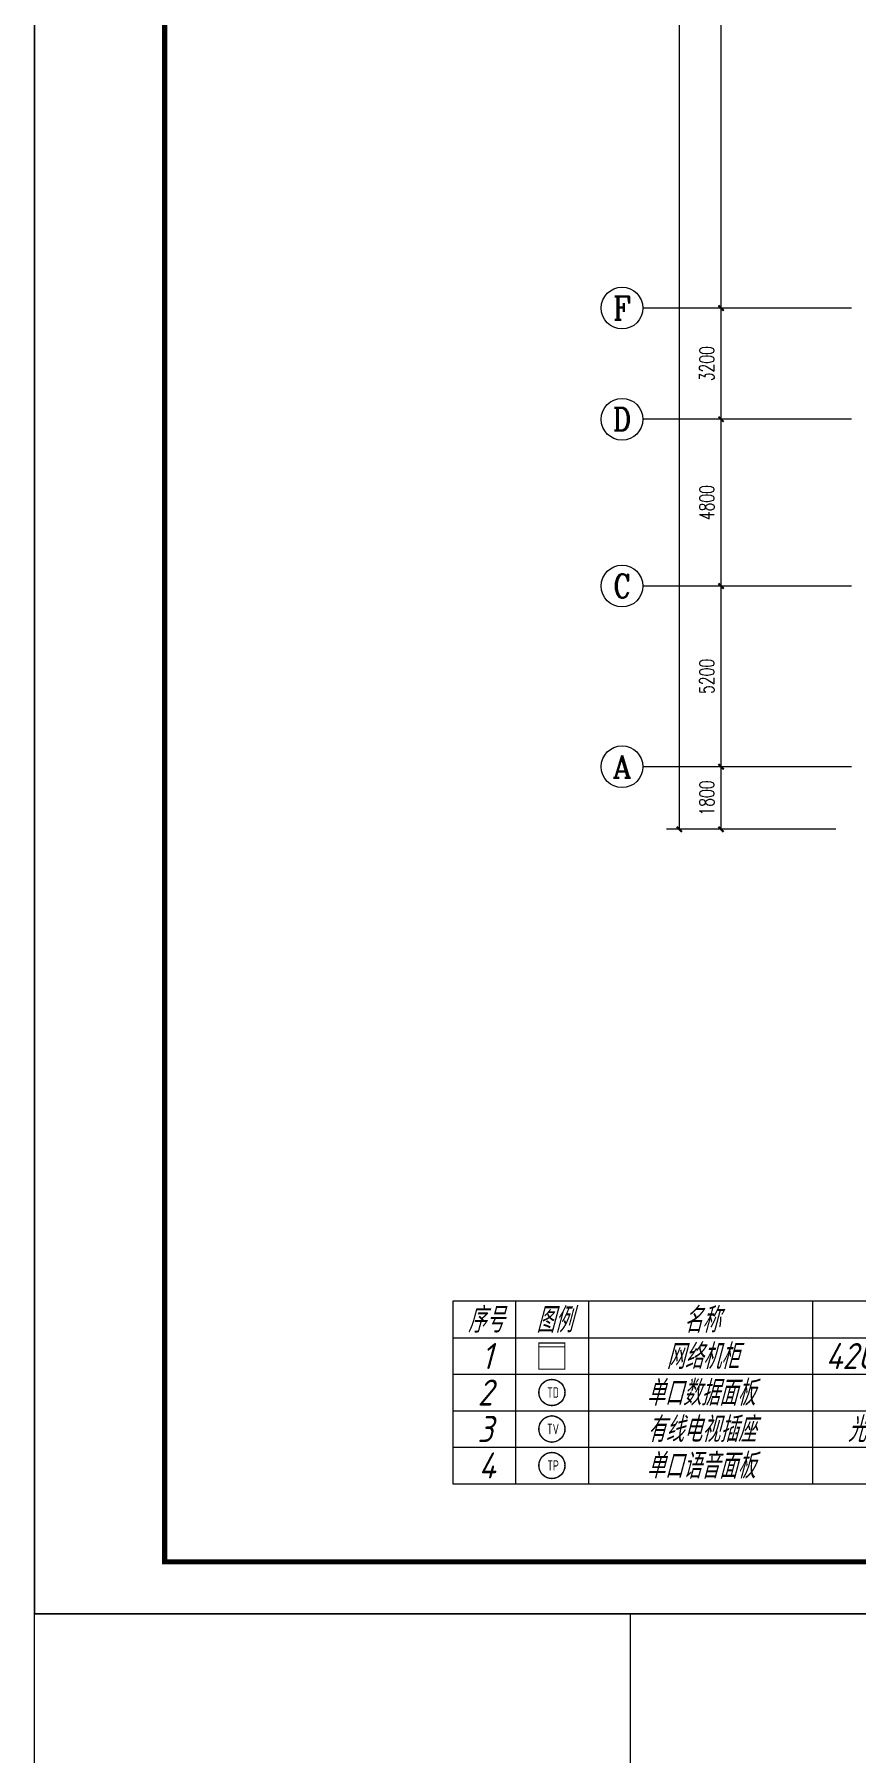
# Model space of a CAD drawing. Extents: x 0 to 2972856, y -1269770 to 0.
# Drawn here: x 2649646 to 2673306, y -1118758 to -1069279 of the extents above; entities that cross this region are included whole.
import ezdxf
from ezdxf.enums import TextEntityAlignment as Align

# ---------------------------------------------------------------- set-up
doc = ezdxf.new("R2010")
doc.units = 0
doc.header["$LTSCALE"] = 1000
doc.header["$PDSIZE"] = 50
doc.linetypes.add('接地线', pattern=[1.35002, 0.5, -1e-05, 1e-05, 0.5, -0.125, 0.1, -0.125])
for name, color, linetype in [('1-建筑底图', 8, 'Continuous'), ('AXIS_TEXT', 7, 'Continuous'), ('BTTK', 7, 'Continuous'), ('PUB_TITLE', 7, 'Continuous'), ('TEL_TAB', 7, 'Continuous'), ('电-线路-接地网', 6, '接地线')]:
    doc.layers.add(name, color=color, linetype=linetype)
doc.layers.add('yichutu', color=7, linetype='Continuous', true_color=0xffffff, plot=False)
doc.styles.add('_TCH_AXIS', font='COMPLEX', dxfattribs={"bigfont": 'GBCBIG'})
doc.styles.add('_TEL_ATTDEF', font='GBENOR', dxfattribs={"width": 0.8, "height": 3, "bigfont": 'GBCBIG'})
doc.styles.add('_TEL_DIM', font='SIMPLEX', dxfattribs={"width": 0.8, "height": 3.5, "bigfont": 'HZTXT'})
doc.styles.add('A_DIM_T3', font='SIMPLEX', dxfattribs={"width": 0.7, "bigfont": 'HZ'})
doc.styles.add('COMPLEX', font='COMPLEX')
doc.styles.add('HZ(TK)', font='geniso.shx', dxfattribs={"width": 0.9, "bigfont": 'hztxt.shx'})
doc.styles.get("Standard").update_dxf_attribs({"font": 'gbeitc.shx', "bigfont": 'gbcbig.shx'})
doc.dimstyles.new('_TCH_ARCH&&150', dxfattribs={"dimtxt": 420, "dimasz": 150, "dimexe": 375, "dimexo": 450, "dimgap": 202.5, "dimtad": 1, "dimdec": 0, "dimzin": 0, "dimdsep": 46, "dimtxsty": 'A_DIM_T3', "dimblk": 'ARCHTICK', "dimcen": 0.09, "dimclrt": 7, "dimazin": 2, "dimtfac": 1, "dimtdec": 0, "dimtix": 1, "dimtmove": 2, "dimatfit": 3, "dimfxl": 150, "dimtolj": 1, "dimtzin": 0, "dimarcsym": 0})

# ---------------------------------------------------------------- blocks, each defined once
blk = doc.blocks.new('vhtemplate_2020年新竖式图框_A0')
at = {"layer": 'PUB_TITLE', "color": 7}
blk.add_lwpolyline([(0, 0), (1189, 0), (1189, 841), (0, 841)], close=True, dxfattribs=at)
at = {"layer": 'PUB_TITLE', "const_width": 1}
blk.add_lwpolyline([(25, 10), (1179, 10), (1179, 831), (25, 831)], close=True, dxfattribs=at)
at = {"layer": 'BTTK', "color": 4, "style": 'HZ(TK)', "width": 0.9}
for tag, p in [('合作单位', (1144, 743.5)), ('建设单位', (1144, 209.5)), ('工程名称', (1144, 176.5)), ('子项名称', (1154, 160)), ('图纸名称', (1144, 141))]:
    blk.add_attdef(tag, text='', height=3.5, dxfattribs=at).set_placement(p, align=Align.MIDDLE_CENTER)
for tag, p in [('注册证书号', (1156.5, 309.01)), ('注册印章号', (1156.5, 301.01)), ('设计号', (1154, 193)), ('图别', (1137.75, 34)), ('图号', (1170.25, 34)), ('版本号', (1137.75, 26)), ('日期', (1170.25, 26))]:
    blk.add_attdef(tag, text='', height=3.5, dxfattribs=at).set_placement(p, align=Align.MIDDLE)
blk = doc.blocks.new('yct-1189-841-178350-126150-150-0.0')
at = {"layer": 'yichutu', "color": 7, "linetype": 'ByBlock', "true_color": 0xffffff}
blk.add_lwpolyline([(0, 0), (0, 126150), (178350, 126150), (178350, 0)], close=True, dxfattribs=at)
blk = doc.blocks.new('_ArchTick')
at = {"color": 0, "linetype": 'ByBlock', "const_width": 0.4}
blk.add_lwpolyline([(-0.5, -0.5), (0.5, 0.5)], dxfattribs=at)
blk = doc.blocks.new('*D195')
at = {"layer": '1-建筑底图', "color": 0, "lineweight": -2, "transparency": 16777216}
for p, q in [((-2750, 77400), (-7625, 77400)), ((-7250, -2200), (-7250, 77400)), ((-2750, -2200), (-7625, -2200))]:
    blk.add_line(p, q, dxfattribs=at)
at = {"layer": 'Defpoints', "color": 0, "transparency": 16777216}
for p in [(-7250, 77400), (-2300, 77400), (-2300, -2200)]:
    blk.add_point(p, dxfattribs=at)
at = {"layer": '1-建筑底图', "color": 0, "lineweight": -2, "transparency": 16777216, "xscale": 150, "yscale": 150, "zscale": 150}
for p, rotation in [((-7250, 77400), 90), ((-7250, -2200), 270)]:
    blk.add_blockref('_ArchTick', p, dxfattribs=dict(at, rotation=rotation))
at = {"layer": '1-建筑底图', "color": 7, "transparency": 16777216, "insert": (-7662.5, 37600), "char_height": 420, "attachment_point": 5, "rotation": 90, "style": 'A_DIM_T3'}
blk.add_mtext('\\A1;79600', dxfattribs=at)
blk = doc.blocks.new('*D196')
at = {"layer": '1-建筑底图', "color": 0, "lineweight": -2, "transparency": 16777216}
for p, q in [((-2750, -400), (-6425, -400)), ((-6050, -2200), (-6050, -400)), ((-2750, -2200), (-6425, -2200))]:
    blk.add_line(p, q, dxfattribs=at)
at = {"layer": 'Defpoints', "color": 0, "transparency": 16777216}
for p in [(-6050, -400), (-2300, -400), (-2300, -2200)]:
    blk.add_point(p, dxfattribs=at)
at = {"layer": '1-建筑底图', "color": 0, "lineweight": -2, "transparency": 16777216, "xscale": 150, "yscale": 150, "zscale": 150}
for p, rotation in [((-6050, -400), 90), ((-6050, -2200), 270)]:
    blk.add_blockref('_ArchTick', p, dxfattribs=dict(at, rotation=rotation))
at = {"layer": '1-建筑底图', "color": 7, "transparency": 16777216, "insert": (-6462, -1300), "char_height": 420, "attachment_point": 5, "rotation": 90, "style": 'A_DIM_T3'}
blk.add_mtext('\\A1;1800', dxfattribs=at)
blk = doc.blocks.new('*D197')
at = {"layer": '1-建筑底图', "color": 0, "lineweight": -2, "transparency": 16777216}
for p, q in [((-2750, 4800), (-6425, 4800)), ((-6050, -400), (-6050, 4800)), ((-2750, -400), (-6425, -400))]:
    blk.add_line(p, q, dxfattribs=at)
at = {"layer": 'Defpoints', "color": 0, "transparency": 16777216}
for p in [(-6050, 4800), (-2300, 4800), (-2300, -400)]:
    blk.add_point(p, dxfattribs=at)
at = {"layer": '1-建筑底图', "color": 0, "lineweight": -2, "transparency": 16777216, "xscale": 150, "yscale": 150, "zscale": 150}
for p, rotation in [((-6050, 4800), 90), ((-6050, -400), 270)]:
    blk.add_blockref('_ArchTick', p, dxfattribs=dict(at, rotation=rotation))
at = {"layer": '1-建筑底图', "color": 7, "transparency": 16777216, "insert": (-6462.5, 2200), "char_height": 420, "attachment_point": 5, "rotation": 90, "style": 'A_DIM_T3'}
blk.add_mtext('\\A1;5200', dxfattribs=at)
blk = doc.blocks.new('*D198')
at = {"layer": '1-建筑底图', "color": 0, "lineweight": -2, "transparency": 16777216}
for p, q in [((-2750, 9600), (-6425, 9600)), ((-6050, 4800), (-6050, 9600)), ((-2750, 4800), (-6425, 4800))]:
    blk.add_line(p, q, dxfattribs=at)
at = {"layer": 'Defpoints', "color": 0, "transparency": 16777216}
for p in [(-6050, 9600), (-2300, 9600), (-2300, 4800)]:
    blk.add_point(p, dxfattribs=at)
at = {"layer": '1-建筑底图', "color": 0, "lineweight": -2, "transparency": 16777216, "xscale": 150, "yscale": 150, "zscale": 150}
for p, rotation in [((-6050, 9600), 90), ((-6050, 4800), 270)]:
    blk.add_blockref('_ArchTick', p, dxfattribs=dict(at, rotation=rotation))
at = {"layer": '1-建筑底图', "color": 7, "transparency": 16777216, "insert": (-6462.5, 7200), "char_height": 420, "attachment_point": 5, "rotation": 90, "style": 'A_DIM_T3'}
blk.add_mtext('\\A1;4800', dxfattribs=at)
blk = doc.blocks.new('*D199')
at = {"layer": '1-建筑底图', "color": 0, "lineweight": -2, "transparency": 16777216}
for p, q in [((-2750, 12800), (-6425, 12800)), ((-6050, 9600), (-6050, 12800)), ((-2750, 9600), (-6425, 9600))]:
    blk.add_line(p, q, dxfattribs=at)
at = {"layer": 'Defpoints', "color": 0, "transparency": 16777216}
for p in [(-6050, 12800), (-2300, 12800), (-2300, 9600)]:
    blk.add_point(p, dxfattribs=at)
at = {"layer": '1-建筑底图', "color": 0, "lineweight": -2, "transparency": 16777216, "xscale": 150, "yscale": 150, "zscale": 150}
for p, rotation in [((-6050, 12800), 90), ((-6050, 9600), 270)]:
    blk.add_blockref('_ArchTick', p, dxfattribs=dict(at, rotation=rotation))
at = {"layer": '1-建筑底图', "color": 7, "transparency": 16777216, "insert": (-6462.5, 11200), "char_height": 420, "attachment_point": 5, "rotation": 90, "style": 'A_DIM_T3'}
blk.add_mtext('\\A1;3200', dxfattribs=at)
blk = doc.blocks.new('*D200')
at = {"layer": '1-建筑底图', "color": 0, "lineweight": -2, "transparency": 16777216}
for p, q in [((-2750, 62400), (-6425, 62400)), ((-6050, 12800), (-6050, 62400)), ((-2750, 12800), (-6425, 12800))]:
    blk.add_line(p, q, dxfattribs=at)
at = {"layer": 'Defpoints', "color": 0, "transparency": 16777216}
for p in [(-6050, 62400), (-2300, 62400), (-2300, 12800)]:
    blk.add_point(p, dxfattribs=at)
at = {"layer": '1-建筑底图', "color": 0, "lineweight": -2, "transparency": 16777216, "xscale": 150, "yscale": 150, "zscale": 150}
for p, rotation in [((-6050, 62400), 90), ((-6050, 12800), 270)]:
    blk.add_blockref('_ArchTick', p, dxfattribs=dict(at, rotation=rotation))
at = {"layer": '1-建筑底图', "color": 7, "transparency": 16777216, "insert": (-6462.5, 37600), "char_height": 420, "attachment_point": 5, "rotation": 90, "style": 'A_DIM_T3'}
blk.add_mtext('\\A1;49600', dxfattribs=at)
blk = doc.blocks.new('*D810')
at = {"layer": '1-建筑底图', "color": 0, "lineweight": -2, "transparency": 16777216}
for p, q in [((-2750, 77400), (-7625, 77400)), ((-7250, -2200), (-7250, 77400)), ((-2750, -2200), (-7625, -2200))]:
    blk.add_line(p, q, dxfattribs=at)
at = {"layer": 'Defpoints', "color": 0, "transparency": 16777216}
for p in [(-7250, 77400), (-2300, 77400), (-2300, -2200)]:
    blk.add_point(p, dxfattribs=at)
at = {"layer": '1-建筑底图', "color": 0, "lineweight": -2, "transparency": 16777216, "xscale": 150, "yscale": 150, "zscale": 150}
for p, rotation in [((-7250, 77400), 90), ((-7250, -2200), 270)]:
    blk.add_blockref('_ArchTick', p, dxfattribs=dict(at, rotation=rotation))
at = {"layer": '1-建筑底图', "color": 7, "transparency": 16777216, "insert": (-7662.5, 37600), "char_height": 420, "attachment_point": 5, "rotation": 90, "style": 'A_DIM_T3'}
blk.add_mtext('\\A1;79600', dxfattribs=at)
blk = doc.blocks.new('*D811')
at = {"layer": '1-建筑底图', "color": 0, "lineweight": -2, "transparency": 16777216}
for p, q in [((-2750, -400), (-6425, -400)), ((-6050, -2200), (-6050, -400)), ((-2750, -2200), (-6425, -2200))]:
    blk.add_line(p, q, dxfattribs=at)
at = {"layer": 'Defpoints', "color": 0, "transparency": 16777216}
for p in [(-6050, -400), (-2300, -400), (-2300, -2200)]:
    blk.add_point(p, dxfattribs=at)
at = {"layer": '1-建筑底图', "color": 0, "lineweight": -2, "transparency": 16777216, "xscale": 150, "yscale": 150, "zscale": 150}
for p, rotation in [((-6050, -400), 90), ((-6050, -2200), 270)]:
    blk.add_blockref('_ArchTick', p, dxfattribs=dict(at, rotation=rotation))
at = {"layer": '1-建筑底图', "color": 7, "transparency": 16777216, "insert": (-6462, -1300), "char_height": 420, "attachment_point": 5, "rotation": 90, "style": 'A_DIM_T3'}
blk.add_mtext('\\A1;1800', dxfattribs=at)
blk = doc.blocks.new('*D812')
at = {"layer": '1-建筑底图', "color": 0, "lineweight": -2, "transparency": 16777216}
for p, q in [((-2750, 4800), (-6425, 4800)), ((-6050, -400), (-6050, 4800)), ((-2750, -400), (-6425, -400))]:
    blk.add_line(p, q, dxfattribs=at)
at = {"layer": 'Defpoints', "color": 0, "transparency": 16777216}
for p in [(-6050, 4800), (-2300, 4800), (-2300, -400)]:
    blk.add_point(p, dxfattribs=at)
at = {"layer": '1-建筑底图', "color": 0, "lineweight": -2, "transparency": 16777216, "xscale": 150, "yscale": 150, "zscale": 150}
for p, rotation in [((-6050, 4800), 90), ((-6050, -400), 270)]:
    blk.add_blockref('_ArchTick', p, dxfattribs=dict(at, rotation=rotation))
at = {"layer": '1-建筑底图', "color": 7, "transparency": 16777216, "insert": (-6462.5, 2200), "char_height": 420, "attachment_point": 5, "rotation": 90, "style": 'A_DIM_T3'}
blk.add_mtext('\\A1;5200', dxfattribs=at)
blk = doc.blocks.new('*D813')
at = {"layer": '1-建筑底图', "color": 0, "lineweight": -2, "transparency": 16777216}
for p, q in [((-2750, 9600), (-6425, 9600)), ((-6050, 4800), (-6050, 9600)), ((-2750, 4800), (-6425, 4800))]:
    blk.add_line(p, q, dxfattribs=at)
at = {"layer": 'Defpoints', "color": 0, "transparency": 16777216}
for p in [(-6050, 9600), (-2300, 9600), (-2300, 4800)]:
    blk.add_point(p, dxfattribs=at)
at = {"layer": '1-建筑底图', "color": 0, "lineweight": -2, "transparency": 16777216, "xscale": 150, "yscale": 150, "zscale": 150}
for p, rotation in [((-6050, 9600), 90), ((-6050, 4800), 270)]:
    blk.add_blockref('_ArchTick', p, dxfattribs=dict(at, rotation=rotation))
at = {"layer": '1-建筑底图', "color": 7, "transparency": 16777216, "insert": (-6462.5, 7200), "char_height": 420, "attachment_point": 5, "rotation": 90, "style": 'A_DIM_T3'}
blk.add_mtext('\\A1;4800', dxfattribs=at)
blk = doc.blocks.new('*D814')
at = {"layer": '1-建筑底图', "color": 0, "lineweight": -2, "transparency": 16777216}
for p, q in [((-2750, 12800), (-6425, 12800)), ((-6050, 9600), (-6050, 12800)), ((-2750, 9600), (-6425, 9600))]:
    blk.add_line(p, q, dxfattribs=at)
at = {"layer": 'Defpoints', "color": 0, "transparency": 16777216}
for p in [(-6050, 12800), (-2300, 12800), (-2300, 9600)]:
    blk.add_point(p, dxfattribs=at)
at = {"layer": '1-建筑底图', "color": 0, "lineweight": -2, "transparency": 16777216, "xscale": 150, "yscale": 150, "zscale": 150}
for p, rotation in [((-6050, 12800), 90), ((-6050, 9600), 270)]:
    blk.add_blockref('_ArchTick', p, dxfattribs=dict(at, rotation=rotation))
at = {"layer": '1-建筑底图', "color": 7, "transparency": 16777216, "insert": (-6462.5, 11200), "char_height": 420, "attachment_point": 5, "rotation": 90, "style": 'A_DIM_T3'}
blk.add_mtext('\\A1;3200', dxfattribs=at)
blk = doc.blocks.new('*D815')
at = {"layer": '1-建筑底图', "color": 0, "lineweight": -2, "transparency": 16777216}
for p, q in [((-2750, 62400), (-6425, 62400)), ((-6050, 12800), (-6050, 62400)), ((-2750, 12800), (-6425, 12800))]:
    blk.add_line(p, q, dxfattribs=at)
at = {"layer": 'Defpoints', "color": 0, "transparency": 16777216}
for p in [(-6050, 62400), (-2300, 62400), (-2300, 12800)]:
    blk.add_point(p, dxfattribs=at)
at = {"layer": '1-建筑底图', "color": 0, "lineweight": -2, "transparency": 16777216, "xscale": 150, "yscale": 150, "zscale": 150}
for p, rotation in [((-6050, 62400), 90), ((-6050, 12800), 270)]:
    blk.add_blockref('_ArchTick', p, dxfattribs=dict(at, rotation=rotation))
at = {"layer": '1-建筑底图', "color": 7, "transparency": 16777216, "insert": (-6462.5, 37600), "char_height": 420, "attachment_point": 5, "rotation": 90, "style": 'A_DIM_T3'}
blk.add_mtext('\\A1;49600', dxfattribs=at)
blk = doc.blocks.new('_AXISO')
blk.add_circle((0, 0), 0.5)
at = {"layer": 'AXIS_TEXT', "style": 'COMPLEX', "width": 1.041667}
blk.add_attdef('A', text='', height=0.56, dxfattribs=at).set_placement((-0.25, -0.28), (0.25, -0.28), align=Align.FIT)
blk = doc.blocks.new('*D413')
at = {"layer": '1-建筑底图', "color": 0, "lineweight": -2, "transparency": 16777216}
for p, q in [((-2750, 77400), (-7625, 77400)), ((-7250, -2200), (-7250, 77400)), ((-2750, -2200), (-7625, -2200))]:
    blk.add_line(p, q, dxfattribs=at)
at = {"layer": 'Defpoints', "color": 0, "transparency": 16777216}
for p in [(-7250, 77400), (-2300, 77400), (-2300, -2200)]:
    blk.add_point(p, dxfattribs=at)
at = {"layer": '1-建筑底图', "color": 0, "lineweight": -2, "transparency": 16777216, "xscale": 150, "yscale": 150, "zscale": 150}
for p, rotation in [((-7250, 77400), 90), ((-7250, -2200), 270)]:
    blk.add_blockref('_ArchTick', p, dxfattribs=dict(at, rotation=rotation))
at = {"layer": '1-建筑底图', "color": 7, "transparency": 16777216, "insert": (-7662.5, 37600), "char_height": 420, "attachment_point": 5, "rotation": 90, "style": 'A_DIM_T3'}
blk.add_mtext('\\A1;79600', dxfattribs=at)
blk = doc.blocks.new('*D414')
at = {"layer": '1-建筑底图', "color": 0, "lineweight": -2, "transparency": 16777216}
for p, q in [((-2750, -400), (-6425, -400)), ((-6050, -2200), (-6050, -400)), ((-2750, -2200), (-6425, -2200))]:
    blk.add_line(p, q, dxfattribs=at)
at = {"layer": 'Defpoints', "color": 0, "transparency": 16777216}
for p in [(-6050, -400), (-2300, -400), (-2300, -2200)]:
    blk.add_point(p, dxfattribs=at)
at = {"layer": '1-建筑底图', "color": 0, "lineweight": -2, "transparency": 16777216, "xscale": 150, "yscale": 150, "zscale": 150}
for p, rotation in [((-6050, -400), 90), ((-6050, -2200), 270)]:
    blk.add_blockref('_ArchTick', p, dxfattribs=dict(at, rotation=rotation))
at = {"layer": '1-建筑底图', "color": 7, "transparency": 16777216, "insert": (-6462, -1300), "char_height": 420, "attachment_point": 5, "rotation": 90, "style": 'A_DIM_T3'}
blk.add_mtext('\\A1;1800', dxfattribs=at)
blk = doc.blocks.new('*D415')
at = {"layer": '1-建筑底图', "color": 0, "lineweight": -2, "transparency": 16777216}
for p, q in [((-2750, 4800), (-6425, 4800)), ((-6050, -400), (-6050, 4800)), ((-2750, -400), (-6425, -400))]:
    blk.add_line(p, q, dxfattribs=at)
at = {"layer": 'Defpoints', "color": 0, "transparency": 16777216}
for p in [(-6050, 4800), (-2300, 4800), (-2300, -400)]:
    blk.add_point(p, dxfattribs=at)
at = {"layer": '1-建筑底图', "color": 0, "lineweight": -2, "transparency": 16777216, "xscale": 150, "yscale": 150, "zscale": 150}
for p, rotation in [((-6050, 4800), 90), ((-6050, -400), 270)]:
    blk.add_blockref('_ArchTick', p, dxfattribs=dict(at, rotation=rotation))
at = {"layer": '1-建筑底图', "color": 7, "transparency": 16777216, "insert": (-6462.5, 2200), "char_height": 420, "attachment_point": 5, "rotation": 90, "style": 'A_DIM_T3'}
blk.add_mtext('\\A1;5200', dxfattribs=at)
blk = doc.blocks.new('*D416')
at = {"layer": '1-建筑底图', "color": 0, "lineweight": -2, "transparency": 16777216}
for p, q in [((-2750, 9600), (-6425, 9600)), ((-6050, 4800), (-6050, 9600)), ((-2750, 4800), (-6425, 4800))]:
    blk.add_line(p, q, dxfattribs=at)
at = {"layer": 'Defpoints', "color": 0, "transparency": 16777216}
for p in [(-6050, 9600), (-2300, 9600), (-2300, 4800)]:
    blk.add_point(p, dxfattribs=at)
at = {"layer": '1-建筑底图', "color": 0, "lineweight": -2, "transparency": 16777216, "xscale": 150, "yscale": 150, "zscale": 150}
for p, rotation in [((-6050, 9600), 90), ((-6050, 4800), 270)]:
    blk.add_blockref('_ArchTick', p, dxfattribs=dict(at, rotation=rotation))
at = {"layer": '1-建筑底图', "color": 7, "transparency": 16777216, "insert": (-6462.5, 7200), "char_height": 420, "attachment_point": 5, "rotation": 90, "style": 'A_DIM_T3'}
blk.add_mtext('\\A1;4800', dxfattribs=at)
blk = doc.blocks.new('*D417')
at = {"layer": '1-建筑底图', "color": 0, "lineweight": -2, "transparency": 16777216}
for p, q in [((-2750, 12800), (-6425, 12800)), ((-6050, 9600), (-6050, 12800)), ((-2750, 9600), (-6425, 9600))]:
    blk.add_line(p, q, dxfattribs=at)
at = {"layer": 'Defpoints', "color": 0, "transparency": 16777216}
for p in [(-6050, 12800), (-2300, 12800), (-2300, 9600)]:
    blk.add_point(p, dxfattribs=at)
at = {"layer": '1-建筑底图', "color": 0, "lineweight": -2, "transparency": 16777216, "xscale": 150, "yscale": 150, "zscale": 150}
for p, rotation in [((-6050, 12800), 90), ((-6050, 9600), 270)]:
    blk.add_blockref('_ArchTick', p, dxfattribs=dict(at, rotation=rotation))
at = {"layer": '1-建筑底图', "color": 7, "transparency": 16777216, "insert": (-6462.5, 11200), "char_height": 420, "attachment_point": 5, "rotation": 90, "style": 'A_DIM_T3'}
blk.add_mtext('\\A1;3200', dxfattribs=at)
blk = doc.blocks.new('*D418')
at = {"layer": '1-建筑底图', "color": 0, "lineweight": -2, "transparency": 16777216}
for p, q in [((-2750, 62400), (-6425, 62400)), ((-6050, 12800), (-6050, 62400)), ((-2750, 12800), (-6425, 12800))]:
    blk.add_line(p, q, dxfattribs=at)
at = {"layer": 'Defpoints', "color": 0, "transparency": 16777216}
for p in [(-6050, 62400), (-2300, 62400), (-2300, 12800)]:
    blk.add_point(p, dxfattribs=at)
at = {"layer": '1-建筑底图', "color": 0, "lineweight": -2, "transparency": 16777216, "xscale": 150, "yscale": 150, "zscale": 150}
for p, rotation in [((-6050, 62400), 90), ((-6050, 12800), 270)]:
    blk.add_blockref('_ArchTick', p, dxfattribs=dict(at, rotation=rotation))
at = {"layer": '1-建筑底图', "color": 7, "transparency": 16777216, "insert": (-6462.5, 37600), "char_height": 420, "attachment_point": 5, "rotation": 90, "style": 'A_DIM_T3'}
blk.add_mtext('\\A1;49600', dxfattribs=at)
blk = doc.blocks.new('$equip_U$00000092(win7-PC-hzk)')
at = {"const_width": 0.05}
blk.add_lwpolyline([(-0.6, 1.2), (0.6, 1.2), (0.6, 0), (-0.6, 0)], close=True, dxfattribs=at)
blk.add_lwpolyline([(-0.6, 1.028), (0.6, 1.028)], dxfattribs=at)
at = {"color": 7, "style": '_TEL_DIM', "flags": 1}
for tag in ['A', 'REMARK']:
    blk.add_attdef(tag, text='', height=0.00002, dxfattribs=at).set_placement((0, 0), align=Align.MIDDLE_CENTER)
at = {"color": 7, "style": '_TEL_DIM'}
blk.add_attdef('$TEXT$', text='', height=0.00002, dxfattribs=at).set_placement((0, 0), align=Align.MIDDLE_CENTER)
blk = doc.blocks.new('$equip$00003209')
at = {"const_width": 0.05}
blk.add_lwpolyline([(0, 0.5, -1), (0, -0.5, -1), (0, 0.5, 0.021884)], format="xyb", dxfattribs=at)
blk.add_circle((0, 0), 0.5)
for p in [(-0.5, 0), (0, 0.5), (0.5, 0), (0, -0.5)]:
    blk.add_point(p)
at = {"color": 7, "style": '_TEL_ATTDEF'}
blk.add_attdef('$TEXT$', text='', height=0.4, dxfattribs=at).set_placement((0, 0), align=Align.MIDDLE_CENTER)
at = {"color": 7, "style": '_TEL_DIM', "flags": 1}
for tag in ['A', 'REMARK']:
    blk.add_attdef(tag, text='', height=0.00002, dxfattribs=at).set_placement((0, 0), align=Align.MIDDLE_CENTER)
blk = doc.blocks.new('$equip$00003204')
at = {"const_width": 0.05}
blk.add_lwpolyline([(0, 0.5, -1), (0, -0.5, -1), (0, 0.5, 0.021884)], format="xyb", dxfattribs=at)
blk.add_circle((0, 0), 0.5)
for p in [(-0.5, 0), (0, 0.5), (0.5, 0), (0, -0.5)]:
    blk.add_point(p)
at = {"color": 7, "style": '_TEL_ATTDEF'}
blk.add_attdef('$TEXT$', text='', height=0.4, dxfattribs=at).set_placement((0, 0), align=Align.MIDDLE_CENTER)
at = {"color": 7, "style": '_TEL_DIM', "flags": 1}
for tag in ['A', 'REMARK']:
    blk.add_attdef(tag, text='', height=0.00002, dxfattribs=at).set_placement((0, 0), align=Align.MIDDLE_CENTER)
blk = doc.blocks.new('$equip$00003208')
at = {"const_width": 0.05}
blk.add_lwpolyline([(0, 0.5, -1), (0, -0.5, -1), (0, 0.5, 0.021884)], format="xyb", dxfattribs=at)
blk.add_circle((0, 0), 0.5)
for p in [(-0.5, 0), (0, 0.5), (0.5, 0), (0, -0.5)]:
    blk.add_point(p)
at = {"color": 7, "style": '_TEL_ATTDEF'}
blk.add_attdef('$TEXT$', text='', height=0.4, dxfattribs=at).set_placement((0, 0), align=Align.MIDDLE_CENTER)
at = {"color": 7, "style": '_TEL_DIM', "flags": 1}
for tag in ['A', 'REMARK']:
    blk.add_attdef(tag, text='', height=0.00002, dxfattribs=at).set_placement((0, 0), align=Align.MIDDLE_CENTER)
blk = doc.blocks.new('1-二层建筑底图')
at = {"layer": '1-建筑底图'}
for p, q in [((-2300, 12800), (-8300, 12800)), ((-2300, 9600), (-8300, 9600)), ((-2300, 4800), (-8300, 4800)), ((-2300, -400), (-8300, -400))]:
    blk.add_line(p, q, dxfattribs=at)
ref = blk.add_blockref('_AXISO', (-8900, 12800), dxfattribs=dict(at, xscale=1200, yscale=1200, zscale=1200))
ref.add_attrib('A', 'F', dxfattribs={"layer": 'AXIS_TEXT', "height": 668.2, "style": '_TCH_AXIS'}).set_placement((-9154.5, 12465.9), (-8645.5, 12465.9), align=Align.FIT)
ref = blk.add_blockref('_AXISO', (-8900, 9600), dxfattribs=dict(at, xscale=1200, yscale=1200, zscale=1200))
ref.add_attrib('A', 'D', dxfattribs={"layer": 'AXIS_TEXT', "height": 652.9, "style": '_TCH_AXIS'}).set_placement((-9164.3, 9273.6), (-8635.7, 9273.6), align=Align.FIT)
ref = blk.add_blockref('_AXISO', (-8900, 4800), dxfattribs=dict(at, xscale=1200, yscale=1200, zscale=1200))
ref.add_attrib('A', 'C', dxfattribs={"layer": 'AXIS_TEXT', "height": 683.5, "style": '_TCH_AXIS'}).set_placement((-9144.1, 4458.2), (-8655.9, 4458.2), align=Align.FIT)
ref = blk.add_blockref('_AXISO', (-8900, -400), dxfattribs=dict(at, xscale=1200, yscale=1200, zscale=1200))
ref.add_attrib('A', 'A', dxfattribs={"layer": 'AXIS_TEXT', "height": 637.8, "style": '_TCH_AXIS'}).set_placement((-9173.3, -718.9), (-8626.7, -718.9), align=Align.FIT)
for p1, p2, distance, picture, middle in [((-2300, -2200), (-2300, 77400), 4950, '*D195', (-7662.5, 37600)), ((-2300, -2200), (-2300, 77400), 4950, '*D810', (-7662.5, 37600)), ((-2300, -2200), (-2300, 77400), 4950, '*D413', (-7662.5, 37600)), ((-2300, 12800), (-2300, 62400), 3750, '*D200', (-6462.5, 37600)), ((-2300, 12800), (-2300, 62400), 3750, '*D815', (-6462.5, 37600)), ((-2300, 12800), (-2300, 62400), 3750, '*D418', (-6462.5, 37600)), ((-2300, 9600), (-2300, 12800), 3750, '*D199', (-6462.5, 11200)), ((-2300, 9600), (-2300, 12800), 3750, '*D814', (-6462.5, 11200)), ((-2300, 9600), (-2300, 12800), 3750, '*D417', (-6462.5, 11200)), ((-2300, 4800), (-2300, 9600), 3750, '*D198', (-6462.5, 7200)), ((-2300, 4800), (-2300, 9600), 3750, '*D813', (-6462.5, 7200)), ((-2300, 4800), (-2300, 9600), 3750, '*D416', (-6462.5, 7200)), ((-2300, -400), (-2300, 4800), 3750, '*D197', (-6462.5, 2200)), ((-2300, -400), (-2300, 4800), 3750, '*D812', (-6462.5, 2200)), ((-2300, -400), (-2300, 4800), 3750, '*D415', (-6462.5, 2200)), ((-2300, -2200), (-2300, -400), 3750, '*D196', (-6462.5, -1300)), ((-2300, -2200), (-2300, -400), 3750, '*D811', (-6462.5, -1300)), ((-2300, -2200), (-2300, -400), 3750, '*D414', (-6462.5, -1300))]:
    dim = blk.add_aligned_dim(p1=p1, p2=p2, distance=distance, dimstyle='_TCH_ARCH&&150', dxfattribs=at)
    dim.commit()
    dim.dimension.update_dxf_attribs({"geometry": picture, "text_midpoint": middle})

msp = doc.modelspace()

# ---------------------------------------------------------------- linework, layer by layer
at = {"layer": 'TEL_TAB'}
msp.add_lwpolyline([(2661688, -1110991), (2715655, -1110991), (2715655, -1105741), (2661688, -1105741)], close=True, dxfattribs=at)
for points in [[(2663488, -1105741), (2663488, -1110991)], [(2665588, -1105741), (2665588, -1110991)], [(2672038, -1105741), (2672038, -1110991)], [(2661688, -1106791), (2715655, -1106791)], [(2661688, -1107841), (2715655, -1107841)], [(2661688, -1108891), (2715655, -1108891)], [(2661688, -1109941), (2715655, -1109941)]]:
    msp.add_lwpolyline(points, dxfattribs=at)
at = {"layer": '电-线路-接地网', "linetype": 'ByBlock'}
msp.add_lwpolyline([(2649646, -1114739), (2666786, -1114739), (2666786, -1129180), (2649646, -1129180)], close=True, dxfattribs=at)

# ---------------------------------------------------------------- block references
at = {"layer": '1-建筑底图', "linetype": 'ByBlock'}
msp.add_blockref('1-二层建筑底图', (2675456, -1089956), dxfattribs=at)
msp.add_blockref('1-二层建筑底图', (2675456, -1089956), dxfattribs=at)
at = {"layer": 'TEL_TAB', "color": 0}
for name, p, xscale, yscale, zscale in [('$equip_U$00000092(win7-PC-hzk)', (2664538, -1107691), 624.9999999029873, 624.9999999029873, 624.9999999029873), ('$equip$00003209', (2664538, -1108366, 0), 749.9999850000003, 749.9999850000003, 749.9999850000003), ('$equip$00003204', (2664538, -1109416, 0), 749.9999850000003, 749.9999850000003, 749.9999850000003), ('$equip$00003208', (2664538, -1110466, 0), 749.9999850000003, 749.9999850000003, 749.9999850000003)]:
    msp.add_blockref(name, p, dxfattribs=dict(at, xscale=xscale, yscale=yscale, zscale=zscale))
at = {"layer": 'yichutu', "linetype": 'ByBlock'}
msp.add_blockref('yct-1189-841-178350-126150-150-0.0', (2649646, -1114739), dxfattribs=at)
at = {"layer": '电-线路-接地网', "linetype": 'ByBlock', "xscale": 150, "yscale": 150, "zscale": 150}
msp.add_blockref('vhtemplate_2020年新竖式图框_A0', (2649646, -1114739), dxfattribs=at)

# ---------------------------------------------------------------- texts
at = {"color": 0}
for s, height, style, width, p in [('REMARK', 0.0125, '_TEL_DIM', 0.64, (2664538, -1107691)), ('TD', 300, '_TEL_ATTDEF', 0.8, (2664402, -1108516, 0)), ('TV', 300, '_TEL_ATTDEF', 0.8, (2664398, -1109566, 0)), ('TP', 300, '_TEL_ATTDEF', 0.8, (2664408, -1110616, 0))]:
    msp.add_text(s, height=height, dxfattribs=dict(at, style=style, width=width)).set_placement(p)
at = {"layer": 'TEL_TAB'}
for s, height, p in [('序号', 723.4, (2662113, -1106641)), ('图例', 723.4, (2664087, -1106641)), ('名称', 723.4, (2668330, -1106641)), ('1', 750, (2662510, -1107691)), ('网络机柜', 723.4, (2667832, -1107691)), ('42U,600*600*2000', 750, (2672416, -1107691)), ('2', 750, (2662401, -1108741)), ('单口数据面板', 723.4, (2667261, -1108741)), ('3', 750, (2662393, -1109791)), ('有线电视插座', 723.4, (2667281, -1109791)), ('光口面板，带LC耦合器', 723.4, (2673047, -1109791)), ('4', 750, (2662432, -1110841)), ('单口语音面板', 723.4, (2667261, -1110841))]:
    msp.add_text(s, height=height, dxfattribs=at).set_placement(p)

doc.saveas('drawing.dxf')
